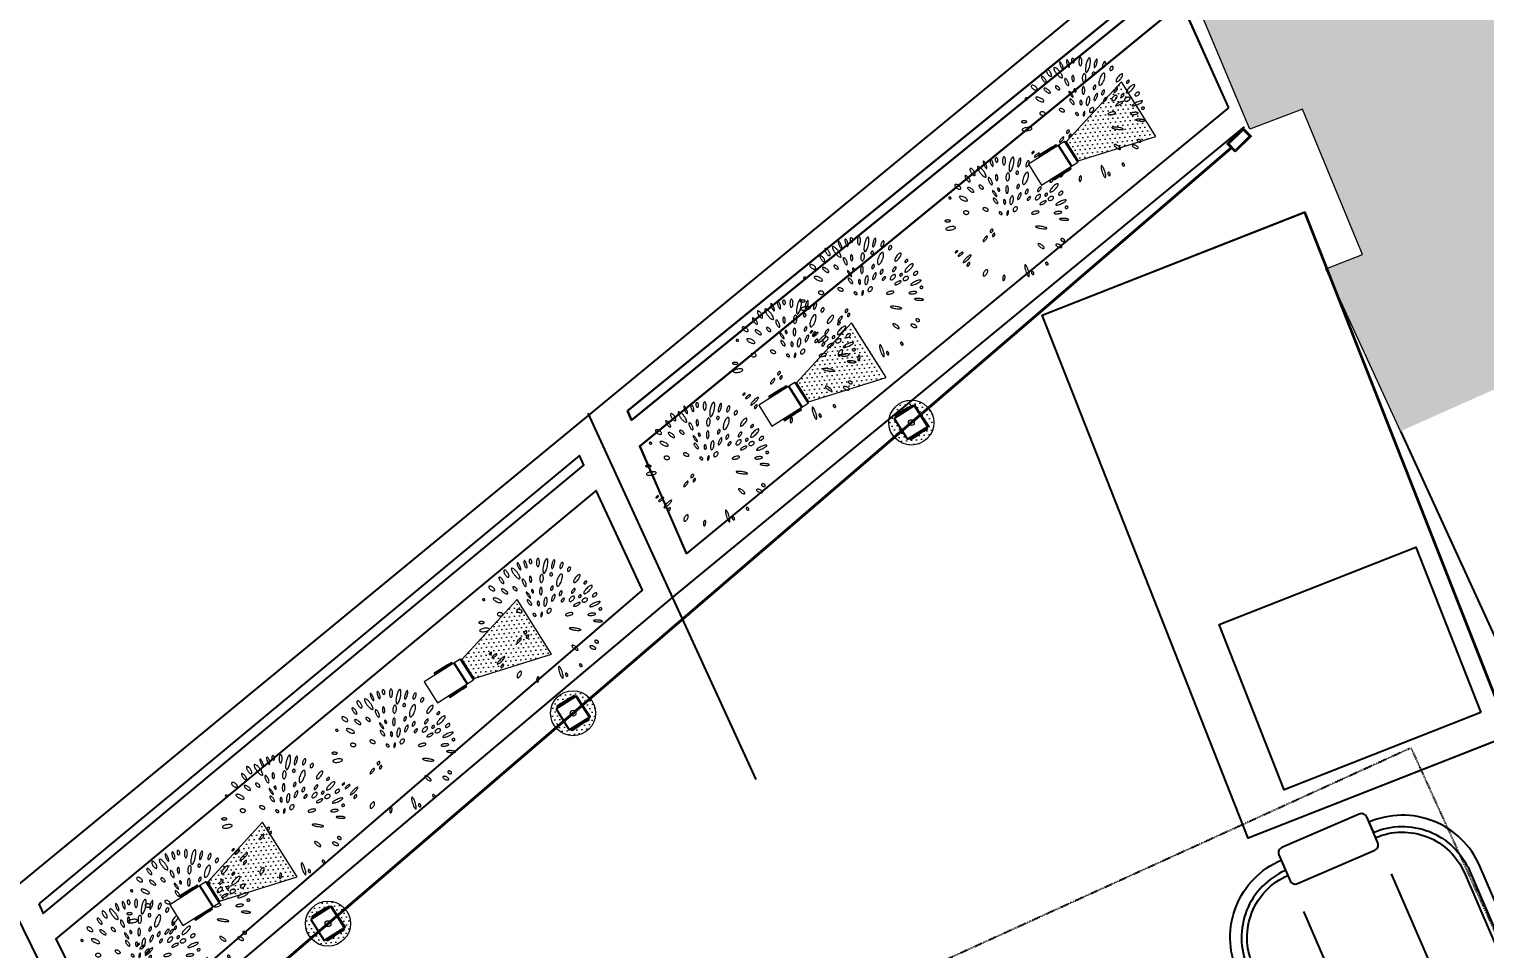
# Model space of a CAD drawing. Header units: millimetres. Extents: x 2562 to 7288, y 778 to 5635.
# Drawn here: x 3680.6 to 3939.4, y 2116.9 to 2280.5 of the extents above; entities that cross this region are included whole.
import ezdxf

# ---------------------------------------------------------------- set-up
doc = ezdxf.new("R2010")
doc.units = ezdxf.units.MM
doc.set_wipeout_variables(frame=1)
doc.linetypes.add('HIDDEN', pattern=[0.375, 0.25, -0.125])
for name, color, linetype in [('0-gnl-gor1', 1, 'Continuous'), ('0-gnl-gor2', 6, 'Continuous'), ('0-gnl-gor3', 252, 'Continuous'), ('0-gnl-gor5', 254, 'Continuous'), ('0-gnl-ust', 191, 'HIDDEN'), ('2-tef-aksesuar', 30, 'Continuous'), ('2-tef-sabit', 251, 'Continuous'), ('2-tef-sbt-mobilya', 251, 'Continuous'), ('yeni string aydinlatma', 30, 'Continuous')]:
    doc.layers.add(name, color=color, linetype=linetype)
doc.layers.add('ONOFF_LI-11', color=7, linetype='Continuous', lineweight=0, true_color=0xcc33a1)
for name, color, linetype, lineweight in [('x-ref_base plan 1$0$SHG-WALL-HATCH', 252, 'Continuous', 5), ('x-ref_base plan 1$0$SHG-WALLS LOW LEVEL', 40, 'Continuous', 25), ('x-ref_base plan 1$0$SHG-WALLS-EXISTING', 214, 'Continuous', 18)]:
    doc.layers.add(name, color=color, linetype=linetype, lineweight=lineweight)
doc.linetypes.add('ZIGZAG', pattern='A,0.00254,-5.08,[131,ltypeshp.shx,S=5.08,R=0,X=-5.08,Y=0],-10.16,[131,ltypeshp.shx,S=5.08,R=180,X=5.08,Y=0],-5.08', length=20.32254)

# ---------------------------------------------------------------- blocks, each defined once
blk = doc.blocks.new('BP_Abelia grandiflora')
at = {"layer": '0-gnl-gor5', "lineweight": 9}
for points in [[(-0.0949, 0.2077, 0.206976), (-0.0962, 0.2062, 0.096084), (-0.0969, 0.2021, 0.052894), (-0.0962, 0.1976, 0.039992), (-0.0943, 0.1919, 0.039992), (-0.0914, 0.1866, 0.052894), (-0.0886, 0.183, 0.096084), (-0.0851, 0.1807, 0.206976), (-0.0831, 0.1807, 0.206976), (-0.0818, 0.1821, 0.096084), (-0.0811, 0.1862, 0.052894), (-0.0818, 0.1908, 0.039992), (-0.0837, 0.1965, 0.039992), (-0.0866, 0.2018, 0.052894), (-0.0894, 0.2054, 0.096084), (-0.0929, 0.2077, 0.206976)], [(-0.0624, 0.1861, 0.029169), (-0.0573, 0.1778, 0.03978), (-0.0528, 0.1723, 0.081053), (-0.0476, 0.1685, 0.247796), (-0.0454, 0.1685, 0.247796), (-0.0441, 0.1704, 0.081053), (-0.0445, 0.1768, 0.03978), (-0.0466, 0.1836, 0.029169), (-0.0507, 0.1924, 0.029169), (-0.0558, 0.2006, 0.03978), (-0.0603, 0.2061, 0.081053), (-0.0655, 0.21, 0.247796), (-0.0677, 0.2099, 0.247796), (-0.0689, 0.2081, 0.081053), (-0.0686, 0.2016, 0.03978), (-0.0665, 0.1949, 0.029169)], [(-0.0439, 0.2257, 0.261938), (-0.0448, 0.2249, 0.075007), (-0.0454, 0.2211, 0.035692), (-0.0451, 0.2169, 0.025978), (-0.044, 0.2111, 0.025978), (-0.0423, 0.2055, 0.035692), (-0.0406, 0.2017, 0.075007), (-0.0383, 0.1986, 0.261938), (-0.0372, 0.1982, 0.261938), (-0.0363, 0.199, 0.075007), (-0.0357, 0.2029, 0.035692), (-0.036, 0.2071, 0.025978), (-0.0371, 0.2128, 0.025978), (-0.0388, 0.2184, 0.035692), (-0.0405, 0.2223, 0.075007), (-0.0428, 0.2254, 0.261938)], [(-0.0182, 0.2289, 0.243416), (-0.0193, 0.2281, 0.082852), (-0.0205, 0.2245, 0.04109), (-0.0209, 0.2203, 0.030206), (-0.0205, 0.2146, 0.030206), (-0.0194, 0.209, 0.04109), (-0.018, 0.205, 0.082852), (-0.0159, 0.2019, 0.243416), (-0.0146, 0.2014, 0.243416), (-0.0135, 0.2022, 0.082852), (-0.0123, 0.2058, 0.04109), (-0.012, 0.21, 0.030206), (-0.0124, 0.2157, 0.030206), (-0.0135, 0.2213, 0.04109), (-0.0149, 0.2252, 0.082852), (-0.0169, 0.2284, 0.243416)], [(0.0025, 0.2302, 0.154562), (0.0008, 0.2297, 0.106795), (-0.0008, 0.2278, 0.073326), (-0.0017, 0.2253, 0.059836), (-0.002, 0.222, 0.059836), (-0.0016, 0.2187, 0.073326), (-0.0005, 0.2163, 0.106795), (0.0013, 0.2145, 0.154562), (0.003, 0.214, 0.154562), (0.0046, 0.2146, 0.106795), (0.0063, 0.2165, 0.073326), (0.0072, 0.219, 0.059836), (0.0075, 0.2223, 0.059836), (0.007, 0.2255, 0.073326), (0.0059, 0.228, 0.106795), (0.0042, 0.2298, 0.154562)], [(0.0309, 0.2284, 0.217322), (0.0291, 0.228, 0.092688), (0.0264, 0.2249, 0.049364), (0.0246, 0.2208, 0.036974), (0.023, 0.215, 0.036974), (0.0223, 0.209, 0.049364), (0.0226, 0.2045, 0.092688), (0.024, 0.2006, 0.217322), (0.0255, 0.1996, 0.217322), (0.0273, 0.2, 0.092688), (0.03, 0.2031, 0.049364), (0.0318, 0.2072, 0.036974), (0.0334, 0.213, 0.036974), (0.0341, 0.219, 0.049364), (0.0338, 0.2235, 0.092688), (0.0324, 0.2274, 0.217322)], [(0.0625, 0.2217, 0.256191), (0.0601, 0.2214, 0.077505), (0.0549, 0.2164, 0.037329), (0.0505, 0.2097, 0.027247), (0.0458, 0.1998, 0.027247), (0.0422, 0.1895, 0.037329), (0.0406, 0.1816, 0.077505), (0.0407, 0.1744, 0.256191), (0.0422, 0.1726, 0.256191), (0.0445, 0.1728, 0.077505), (0.0497, 0.1779, 0.037329), (0.0541, 0.1846, 0.027247), (0.0588, 0.1944, 0.027247), (0.0624, 0.2048, 0.037329), (0.0641, 0.2126, 0.077505), (0.0639, 0.2199, 0.256191)], [(0.0872, 0.2131, 0.259831), (0.0859, 0.213, 0.07593), (0.0827, 0.2101, 0.036288), (0.0799, 0.2062, 0.026439), (0.0768, 0.2004, 0.026439), (0.0743, 0.1943, 0.036288), (0.0731, 0.1897, 0.07593), (0.0729, 0.1854, 0.259831), (0.0737, 0.1843, 0.259831), (0.0751, 0.1844, 0.07593), (0.0783, 0.1873, 0.036288), (0.0811, 0.1912, 0.026439), (0.0842, 0.197, 0.026439), (0.0866, 0.203, 0.036288), (0.0879, 0.2077, 0.07593), (0.088, 0.212, 0.259831)], [(-0.1584, 0.1599, 0.17972), (-0.1593, 0.158, 0.103229), (-0.1587, 0.1544, 0.062965), (-0.157, 0.151, 0.049171), (-0.1537, 0.1471, 0.049171), (-0.1498, 0.144, 0.062965), (-0.1463, 0.1423, 0.103229), (-0.1427, 0.1419, 0.17972), (-0.1408, 0.1428, 0.17972), (-0.14, 0.1447, 0.103229), (-0.1405, 0.1483, 0.062965), (-0.1423, 0.1518, 0.049171), (-0.1455, 0.1556, 0.049171), (-0.1494, 0.1587, 0.062965), (-0.1529, 0.1604, 0.103229), (-0.1565, 0.1608, 0.17972)], [(-0.1169, 0.1861, 0.228205), (-0.1179, 0.1848, 0.088786), (-0.1179, 0.181, 0.045809), (-0.1169, 0.177, 0.034018), (-0.1147, 0.1718, 0.034018), (-0.1117, 0.167, 0.045809), (-0.109, 0.1638, 0.088786), (-0.1059, 0.1617, 0.228205), (-0.1043, 0.1617, 0.228205), (-0.1034, 0.163, 0.088786), (-0.1033, 0.1668, 0.045809), (-0.1044, 0.1708, 0.034018), (-0.1066, 0.176, 0.034018), (-0.1095, 0.1808, 0.045809), (-0.1123, 0.184, 0.088786), (-0.1154, 0.1861, 0.228205)], [(-0.0361, 0.1647, 0.224678), (-0.0373, 0.1636, 0.090084), (-0.0382, 0.1598, 0.046944), (-0.0381, 0.1555, 0.034953), (-0.0369, 0.1499, 0.034953), (-0.035, 0.1445, 0.046944), (-0.0329, 0.1407, 0.090084), (-0.0301, 0.1379, 0.224678), (-0.0285, 0.1376, 0.224678), (-0.0273, 0.1387, 0.090084), (-0.0264, 0.1425, 0.046944), (-0.0265, 0.1468, 0.034953), (-0.0277, 0.1525, 0.034953), (-0.0296, 0.1579, 0.046944), (-0.0317, 0.1617, 0.090084), (-0.0345, 0.1644, 0.224678)], [(-0.0073, 0.1703, 0.208148), (-0.0086, 0.1698, 0.095716), (-0.0104, 0.1674, 0.052486), (-0.0115, 0.1642, 0.039639), (-0.0122, 0.1599, 0.039639), (-0.0122, 0.1556, 0.052486), (-0.0116, 0.1523, 0.095716), (-0.0102, 0.1497, 0.208148), (-0.0089, 0.149, 0.208148), (-0.0075, 0.1495, 0.095716), (-0.0058, 0.1519, 0.052486), (-0.0047, 0.155, 0.039639), (-0.004, 0.1593, 0.039639), (-0.004, 0.1637, 0.052486), (-0.0046, 0.1669, 0.095716), (-0.006, 0.1696, 0.208148)], [(0.0349, 0.1693, 0.191592), (0.0327, 0.169, 0.100474), (0.0295, 0.1664, 0.058435), (0.0271, 0.1626, 0.044925), (0.0251, 0.1571, 0.044925), (0.0241, 0.1513, 0.058435), (0.0242, 0.1468, 0.100474), (0.0257, 0.1429, 0.191592), (0.0274, 0.1416, 0.191592), (0.0296, 0.1419, 0.100474), (0.0328, 0.1445, 0.058435), (0.0352, 0.1483, 0.044925), (0.0372, 0.1538, 0.044925), (0.0382, 0.1596, 0.058435), (0.0381, 0.1641, 0.100474), (0.0366, 0.1679, 0.191592)], [(0.0696, 0.1689, 0.110174), (0.0678, 0.1694, 0.102587), (0.0658, 0.169, 0.093413), (0.0641, 0.1678, 0.08782), (0.0629, 0.1661, 0.08782), (0.0623, 0.164, 0.093413), (0.0624, 0.162, 0.102587), (0.0634, 0.1602, 0.110174), (0.0648, 0.159, 0.110174), (0.0666, 0.1586, 0.102587), (0.0686, 0.159, 0.093413), (0.0703, 0.1601, 0.08782), (0.0716, 0.1619, 0.08782), (0.0722, 0.1639, 0.093413), (0.072, 0.166, 0.102587), (0.0711, 0.1678, 0.110174)], [(0.1041, 0.1589, 0.219849), (0.1013, 0.1592, 0.09181), (0.0958, 0.156, 0.048525), (0.0909, 0.1509, 0.036269), (0.0857, 0.1431, 0.036269), (0.0816, 0.1346, 0.048525), (0.0797, 0.1279, 0.09181), (0.0797, 0.1215, 0.219849), (0.0813, 0.1192, 0.219849), (0.084, 0.119, 0.09181), (0.0896, 0.1222, 0.048525), (0.0944, 0.1273, 0.036269), (0.0997, 0.1351, 0.036269), (0.1038, 0.1435, 0.048525), (0.1057, 0.1503, 0.09181), (0.1057, 0.1567, 0.219849)], [(0.1147, 0.1991, 0.205663), (0.1132, 0.1993, 0.096491), (0.1103, 0.1979, 0.053352), (0.1077, 0.1954, 0.040391), (0.105, 0.1915, 0.040391), (0.1029, 0.1873, 0.053352), (0.102, 0.1838, 0.096491), (0.1021, 0.1806, 0.205663), (0.103, 0.1793, 0.205663), (0.1046, 0.1791, 0.096491), (0.1075, 0.1806, 0.053352), (0.1101, 0.1831, 0.040391), (0.1128, 0.1869, 0.040391), (0.1148, 0.1912, 0.053352), (0.1158, 0.1946, 0.096491), (0.1157, 0.1979, 0.205663)], [(0.1382, 0.1775, 0.15118), (0.1365, 0.1782, 0.106997), (0.134, 0.1779, 0.074795), (0.1316, 0.1766, 0.061485), (0.1292, 0.1743, 0.061485), (0.1274, 0.1716, 0.074795), (0.1266, 0.169, 0.106997), (0.1268, 0.1664, 0.15118), (0.1278, 0.1649, 0.15118), (0.1295, 0.1642, 0.106997), (0.132, 0.1645, 0.074795), (0.1344, 0.1658, 0.061485), (0.1368, 0.1681, 0.061485), (0.1386, 0.1708, 0.074795), (0.1394, 0.1734, 0.106997), (0.1392, 0.176, 0.15118)], [(-0.1882, 0.1194, 0.136055), (-0.1885, 0.1183, 0.10695), (-0.1881, 0.1168, 0.081551), (-0.1873, 0.1156, 0.069671), (-0.1859, 0.1145, 0.069671), (-0.1842, 0.1138, 0.081551), (-0.1827, 0.1137, 0.10695), (-0.1813, 0.1141, 0.136055), (-0.1805, 0.1149, 0.136055), (-0.1802, 0.116, 0.10695), (-0.1805, 0.1174, 0.081551), (-0.1814, 0.1187, 0.069671), (-0.1828, 0.1198, 0.069671), (-0.1844, 0.1204, 0.081551), (-0.1859, 0.1206, 0.10695), (-0.1873, 0.1202, 0.136055)], [(-0.1503, 0.1158, 0.222164), (-0.1506, 0.1139, 0.090991), (-0.1487, 0.1099, 0.047763), (-0.1455, 0.1062, 0.035633), (-0.1404, 0.102, 0.035633), (-0.1348, 0.0986, 0.047763), (-0.1302, 0.0968, 0.090991), (-0.1258, 0.0964, 0.222164), (-0.1242, 0.0973, 0.222164), (-0.1238, 0.0992, 0.090991), (-0.1257, 0.1032, 0.047763), (-0.1289, 0.1069, 0.035633), (-0.134, 0.1111, 0.035633), (-0.1396, 0.1145, 0.047763), (-0.1442, 0.1163, 0.090991), (-0.1486, 0.1167, 0.222164)], [(-0.1156, 0.1428, 0.225102), (-0.1162, 0.1413, 0.08993), (-0.1152, 0.1376, 0.046807), (-0.1131, 0.134, 0.03484), (-0.1095, 0.1297, 0.03484), (-0.1053, 0.1259, 0.046807), (-0.1018, 0.1236, 0.08993), (-0.0982, 0.1225, 0.225102), (-0.0967, 0.123, 0.225102), (-0.0961, 0.1245, 0.08993), (-0.0971, 0.1282, 0.046807), (-0.0992, 0.1318, 0.03484), (-0.1028, 0.1361, 0.03484), (-0.1069, 0.1399, 0.046807), (-0.1104, 0.1422, 0.08993), (-0.1141, 0.1433, 0.225102)], [(-0.0742, 0.1435, 0.185857), (-0.075, 0.1421, 0.10188), (-0.0748, 0.1393, 0.060594), (-0.0736, 0.1365, 0.046923), (-0.0714, 0.1332, 0.046923), (-0.0686, 0.1304, 0.060594), (-0.066, 0.1288, 0.10188), (-0.0633, 0.1281, 0.185857), (-0.0618, 0.1286, 0.185857), (-0.061, 0.13, 0.10188), (-0.0612, 0.1328, 0.060594), (-0.0623, 0.1357, 0.046923), (-0.0646, 0.1389, 0.046923), (-0.0674, 0.1417, 0.060594), (-0.07, 0.1434, 0.10188), (-0.0727, 0.144, 0.185857)], [(-0.0304, 0.1171, 0.270783), (-0.0309, 0.1163, 0.071066), (-0.0307, 0.1129, 0.033234), (-0.0297, 0.1092, 0.024094), (-0.0277, 0.1044, 0.024094), (-0.0252, 0.0997, 0.033234), (-0.0231, 0.0966, 0.071066), (-0.0205, 0.0942, 0.270783), (-0.0196, 0.0941, 0.270783), (-0.019, 0.0949, 0.071066), (-0.0193, 0.0984, 0.033234), (-0.0203, 0.1021, 0.024094), (-0.0223, 0.1069, 0.024094), (-0.0248, 0.1115, 0.033234), (-0.0269, 0.1146, 0.071066), (-0.0294, 0.117, 0.270783)], [(-0.0097, 0.1225, 0.164937), (-0.0107, 0.1219, 0.10574), (-0.0115, 0.1203, 0.068929), (-0.0118, 0.1184, 0.055121), (-0.0115, 0.1159, 0.055121), (-0.0107, 0.1136, 0.068929), (-0.0096, 0.112, 0.10574), (-0.0081, 0.1109, 0.164937), (-0.007, 0.1108, 0.164937), (-0.006, 0.1114, 0.10574), (-0.0051, 0.113, 0.068929), (-0.0049, 0.115, 0.055121), (-0.0051, 0.1174, 0.055121), (-0.006, 0.1197, 0.068929), (-0.007, 0.1213, 0.10574), (-0.0085, 0.1224, 0.164937)], [(0.0237, 0.1248, 0.221241), (0.0221, 0.1244, 0.091319), (0.0196, 0.1216, 0.048066), (0.0178, 0.1178, 0.035885), (0.0163, 0.1124, 0.035885), (0.0156, 0.1069, 0.048066), (0.0158, 0.1028, 0.091319), (0.017, 0.0992, 0.221241), (0.0183, 0.0982, 0.221241), (0.0199, 0.0986, 0.091319), (0.0224, 0.1014, 0.048066), (0.0241, 0.1052, 0.035885), (0.0256, 0.1105, 0.035885), (0.0263, 0.1161, 0.048066), (0.0262, 0.1202, 0.091319), (0.025, 0.1238, 0.221241)], [(0.0661, 0.1221, 0.181524), (0.0647, 0.1224, 0.10285), (0.0625, 0.1216, 0.062262), (0.0604, 0.12, 0.048498), (0.0583, 0.1175, 0.048498), (0.0568, 0.1145, 0.062262), (0.0561, 0.1121, 0.10285), (0.0562, 0.1097, 0.181524), (0.057, 0.1086, 0.181524), (0.0584, 0.1082, 0.10285), (0.0606, 0.109, 0.062262), (0.0627, 0.1106, 0.048498), (0.0648, 0.1132, 0.048498), (0.0663, 0.1161, 0.062262), (0.067, 0.1186, 0.10285), (0.0669, 0.121, 0.181524)], [(0.1675, 0.1451, 0.224459), (0.1656, 0.1458, 0.090164), (0.1609, 0.1447, 0.047015), (0.1562, 0.1421, 0.035012), (0.1506, 0.1377, 0.035012), (0.1457, 0.1326, 0.047015), (0.1427, 0.1282, 0.090164), (0.1412, 0.1236, 0.224459), (0.1418, 0.1216, 0.224459), (0.1437, 0.1209, 0.090164), (0.1484, 0.122, 0.047015), (0.153, 0.1245, 0.035012), (0.1586, 0.129, 0.035012), (0.1635, 0.1341, 0.047015), (0.1665, 0.1385, 0.090164), (0.1681, 0.1431, 0.224459)], [(0.1873, 0.118, 0.167836), (0.1863, 0.1188, 0.105336), (0.1844, 0.119, 0.067731), (0.1823, 0.1185, 0.053888), (0.18, 0.1173, 0.053888), (0.178, 0.1156, 0.067731), (0.1767, 0.1139, 0.105336), (0.1762, 0.112, 0.167836), (0.1765, 0.1108, 0.167836), (0.1775, 0.1101, 0.105336), (0.1794, 0.1099, 0.067731), (0.1815, 0.1103, 0.053888), (0.1838, 0.1116, 0.053888), (0.1858, 0.1133, 0.067731), (0.1871, 0.1149, 0.105336), (0.1876, 0.1168, 0.167836)], [(-0.1458, 0.0585, 0.14574), (-0.1458, 0.0563, 0.107166), (-0.1443, 0.0536, 0.077192), (-0.1418, 0.0515, 0.064269), (-0.1383, 0.05, 0.064269), (-0.1344, 0.0494, 0.077192), (-0.1312, 0.0498, 0.107166), (-0.1285, 0.0512, 0.14574), (-0.1273, 0.0531, 0.14574), (-0.1273, 0.0554, 0.107166), (-0.1288, 0.0581, 0.077192), (-0.1313, 0.0601, 0.064269), (-0.1348, 0.0617, 0.064269), (-0.1387, 0.0623, 0.077192), (-0.1419, 0.0619, 0.107166), (-0.1446, 0.0604, 0.14574)], [(-0.0748, 0.0608, 0.17178), (-0.0753, 0.059, 0.104715), (-0.0743, 0.0561, 0.066124), (-0.0723, 0.0535, 0.052265), (-0.0692, 0.0509, 0.052265), (-0.0655, 0.0491, 0.066124), (-0.0623, 0.0483, 0.104715), (-0.0593, 0.0486, 0.17178), (-0.0578, 0.0498, 0.17178), (-0.0574, 0.0516, 0.104715), (-0.0583, 0.0544, 0.066124), (-0.0603, 0.057, 0.052265), (-0.0635, 0.0596, 0.052265), (-0.0672, 0.0615, 0.066124), (-0.0703, 0.0622, 0.104715), (-0.0733, 0.0619, 0.17178)], [(-0.0318, 0.0896, 0.218092), (-0.0326, 0.0885, 0.092422), (-0.0328, 0.0851, 0.049107), (-0.0319, 0.0815, 0.036758), (-0.0299, 0.077, 0.036758), (-0.0273, 0.0729, 0.049107), (-0.0248, 0.0701, 0.092422), (-0.022, 0.0684, 0.218092), (-0.0205, 0.0685, 0.218092), (-0.0196, 0.0696, 0.092422), (-0.0195, 0.073, 0.049107), (-0.0203, 0.0766, 0.036758), (-0.0223, 0.0811, 0.036758), (-0.025, 0.0852, 0.049107), (-0.0274, 0.088, 0.092422), (-0.0303, 0.0897, 0.218092)], [(0.0052, 0.0784, 0.182227), (0.0039, 0.0779, 0.102698), (0.0023, 0.0761, 0.061989), (0.0013, 0.0736, 0.048238), (0.0008, 0.0702, 0.048238), (0.001, 0.0668, 0.061989), (0.0017, 0.0643, 0.102698), (0.003, 0.0623, 0.182227), (0.0043, 0.0617, 0.182227), (0.0056, 0.0621, 0.102698), (0.0072, 0.064, 0.061989), (0.0082, 0.0665, 0.048238), (0.0087, 0.0698, 0.048238), (0.0085, 0.0732, 0.061989), (0.0079, 0.0758, 0.102698), (0.0065, 0.0778, 0.182227)], [(0.0359, 0.0865, 0.213517), (0.0338, 0.0863, 0.093974), (0.0304, 0.0835, 0.050644), (0.0276, 0.0795, 0.038059), (0.0249, 0.0736, 0.038059), (0.0232, 0.0674, 0.050644), (0.0227, 0.0625, 0.093974), (0.0236, 0.0581, 0.213517), (0.025, 0.0567, 0.213517), (0.0271, 0.0569, 0.093974), (0.0305, 0.0597, 0.050644), (0.0333, 0.0637, 0.038059), (0.036, 0.0696, 0.038059), (0.0377, 0.0759, 0.050644), (0.0382, 0.0807, 0.093974), (0.0373, 0.0851, 0.213517)], [(0.0679, 0.0919, 0.234361), (0.0665, 0.0921, 0.086447), (0.0632, 0.0903, 0.043866), (0.0603, 0.0875, 0.032434), (0.0569, 0.0832, 0.032434), (0.0542, 0.0785, 0.043866), (0.0527, 0.0747, 0.086447), (0.0523, 0.071, 0.234361), (0.053, 0.0698, 0.234361), (0.0544, 0.0696, 0.086447), (0.0576, 0.0714, 0.043866), (0.0606, 0.0742, 0.032434), (0.0639, 0.0785, 0.032434), (0.0667, 0.0832, 0.043866), (0.0681, 0.087, 0.086447), (0.0686, 0.0907, 0.234361)], [(0.094, 0.0995, 0.190551), (0.0926, 0.0999, 0.100739), (0.0901, 0.0991, 0.058823), (0.0878, 0.0973, 0.045281), (0.0853, 0.0945, 0.045281), (0.0834, 0.0913, 0.058823), (0.0825, 0.0885, 0.100739), (0.0824, 0.0859, 0.190551), (0.0832, 0.0847, 0.190551), (0.0846, 0.0843, 0.100739), (0.0871, 0.0852, 0.058823), (0.0894, 0.0869, 0.045281), (0.0919, 0.0897, 0.045281), (0.0938, 0.0929, 0.058823), (0.0947, 0.0957, 0.100739), (0.0948, 0.0983, 0.190551)], [(0.0981, 0.0721, 0.189405), (0.0969, 0.0727, 0.101026), (0.0946, 0.0725, 0.059252), (0.0923, 0.0715, 0.045676), (0.0897, 0.0696, 0.045676), (0.0874, 0.0673, 0.059252), (0.086, 0.0651, 0.101026), (0.0855, 0.0629, 0.189405), (0.0859, 0.0617, 0.189405), (0.087, 0.0611, 0.101026), (0.0893, 0.0613, 0.059252), (0.0916, 0.0623, 0.045676), (0.0943, 0.0642, 0.045676), (0.0966, 0.0665, 0.059252), (0.0979, 0.0686, 0.101026), (0.0985, 0.0709, 0.189405)], [(0.1346, 0.0725, 0.173385), (0.1328, 0.0738, 0.104439), (0.1293, 0.0741, 0.065477), (0.1255, 0.0731, 0.051621), (0.1212, 0.0708, 0.051621), (0.1175, 0.0676, 0.065477), (0.1152, 0.0645, 0.104439), (0.1142, 0.0611, 0.173385), (0.1147, 0.059, 0.173385), (0.1165, 0.0577, 0.104439), (0.1201, 0.0574, 0.065477), (0.1238, 0.0584, 0.051621), (0.1281, 0.0607, 0.051621), (0.1318, 0.0639, 0.065477), (0.1341, 0.067, 0.104439), (0.1351, 0.0704, 0.173385)], [(0.1418, 0.0995, 0.211516), (0.1406, 0.1001, 0.094634), (0.1379, 0.0995, 0.051326), (0.1352, 0.098, 0.038641), (0.132, 0.0955, 0.038641), (0.1293, 0.0925, 0.051326), (0.1277, 0.0899, 0.094634), (0.1269, 0.0872, 0.211516), (0.1274, 0.086, 0.211516), (0.1285, 0.0855, 0.094634), (0.1313, 0.0861, 0.051326), (0.134, 0.0875, 0.038641), (0.1371, 0.0901, 0.038641), (0.1398, 0.0931, 0.051326), (0.1415, 0.0957, 0.094634), (0.1422, 0.0983, 0.211516)], [(0.1594, 0.073, 0.141068), (0.1582, 0.0738, 0.107148), (0.1564, 0.0742, 0.079281), (0.1545, 0.0738, 0.066799), (0.1524, 0.0727, 0.066799), (0.1507, 0.0711, 0.079281), (0.1497, 0.0694, 0.107148), (0.1494, 0.0676, 0.141068), (0.1499, 0.0662, 0.141068), (0.151, 0.0653, 0.107148), (0.1529, 0.065, 0.079281), (0.1548, 0.0654, 0.066799), (0.1569, 0.0665, 0.066799), (0.1586, 0.0681, 0.079281), (0.1596, 0.0698, 0.107148), (0.1598, 0.0716, 0.141068)], [(0.1792, 0.0558, 0.150587), (0.178, 0.0578, 0.107025), (0.1752, 0.0595, 0.075054), (0.1717, 0.06, 0.06178), (0.1675, 0.0595, 0.06178), (0.1636, 0.058, 0.075054), (0.1608, 0.056, 0.107025), (0.1591, 0.0532, 0.150587), (0.1589, 0.0509, 0.150587), (0.1601, 0.0489, 0.107025), (0.163, 0.0472, 0.075054), (0.1664, 0.0467, 0.06178), (0.1706, 0.0472, 0.06178), (0.1745, 0.0487, 0.075054), (0.1773, 0.0507, 0.107025), (0.1791, 0.0535, 0.150587)], [(0.2035, 0.1, 0.241866), (0.2017, 0.1009, 0.08348), (0.1962, 0.1001, 0.041558), (0.1905, 0.0976, 0.030579), (0.1834, 0.0932, 0.030579), (0.1768, 0.088, 0.041558), (0.1726, 0.0835, 0.08348), (0.1699, 0.0786, 0.241866), (0.1702, 0.0766, 0.241866), (0.172, 0.0756, 0.08348), (0.1775, 0.0765, 0.041558), (0.1832, 0.0789, 0.030579), (0.1903, 0.0833, 0.030579), (0.1969, 0.0886, 0.041558), (0.2011, 0.0931, 0.08348), (0.2038, 0.098, 0.241866)], [(0.2153, 0.0698, 0.167894), (0.214, 0.071, 0.105327), (0.2112, 0.0717, 0.067707), (0.2082, 0.0713, 0.053864), (0.2047, 0.0699, 0.053864), (0.2015, 0.0678, 0.067707), (0.1994, 0.0656, 0.105327), (0.1983, 0.063, 0.167894), (0.1986, 0.0612, 0.167894), (0.1999, 0.06, 0.105327), (0.2026, 0.0594, 0.067707), (0.2056, 0.0598, 0.053864), (0.2092, 0.0611, 0.053864), (0.2124, 0.0632, 0.067707), (0.2144, 0.0654, 0.105327), (0.2155, 0.068, 0.167894)], [(-0.2179, 0.0108, 0.226996), (-0.2171, 0.009, 0.089235), (-0.2128, 0.0066, 0.046197), (-0.2076, 0.0053, 0.034337), (-0.2004, 0.0047, 0.034337), (-0.1932, 0.0051, 0.046197), (-0.188, 0.0062, 0.089235), (-0.1836, 0.0085, 0.226996), (-0.1827, 0.0103, 0.226996), (-0.1836, 0.0121, 0.089235), (-0.1878, 0.0145, 0.046197), (-0.1931, 0.0158, 0.034337), (-0.2003, 0.0164, 0.034337), (-0.2075, 0.016, 0.046197), (-0.2127, 0.0149, 0.089235), (-0.217, 0.0126, 0.226996)], [(-0.2157, 0.0401, 0.218506), (-0.2154, 0.0389, 0.092278), (-0.2133, 0.0371, 0.048969), (-0.2106, 0.0359, 0.036642), (-0.2068, 0.0349, 0.036642), (-0.2029, 0.0344, 0.048969), (-0.1999, 0.0346, 0.092278), (-0.1974, 0.0355, 0.218506), (-0.1967, 0.0365, 0.218506), (-0.197, 0.0376, 0.092278), (-0.199, 0.0394, 0.048969), (-0.2017, 0.0406, 0.036642), (-0.2055, 0.0416, 0.036642), (-0.2095, 0.0421, 0.048969), (-0.2124, 0.0419, 0.092278), (-0.215, 0.041, 0.218506)], [(-0.0205, 0.0374, 0.159367), (-0.0211, 0.0362, 0.106385), (-0.0211, 0.0342, 0.071268), (-0.0202, 0.0322, 0.05759), (-0.0187, 0.0301, 0.05759), (-0.0166, 0.0284, 0.071268), (-0.0147, 0.0275, 0.106385), (-0.0127, 0.0273, 0.159367), (-0.0115, 0.0279, 0.159367), (-0.0108, 0.0291, 0.106385), (-0.0109, 0.0311, 0.071268), (-0.0117, 0.0331, 0.05759), (-0.0133, 0.0352, 0.05759), (-0.0153, 0.0369, 0.071268), (-0.0173, 0.0378, 0.106385), (-0.0193, 0.0379, 0.159367)], [(0.012, 0.0369, 0.233435), (0.0111, 0.0368, 0.086805), (0.0093, 0.0354, 0.044155), (0.0079, 0.0333, 0.032669), (0.0064, 0.0302, 0.032669), (0.0053, 0.027, 0.044155), (0.0049, 0.0245, 0.086805), (0.0051, 0.0223, 0.233435), (0.0057, 0.0216, 0.233435), (0.0066, 0.0216, 0.086805), (0.0083, 0.0231, 0.044155), (0.0097, 0.0252, 0.032669), (0.0112, 0.0282, 0.032669), (0.0123, 0.0315, 0.044155), (0.0128, 0.034, 0.086805), (0.0126, 0.0362, 0.233435)], [(0.0453, 0.0441, 0.148782), (0.0434, 0.0454, 0.107096), (0.0403, 0.0456, 0.075846), (0.0371, 0.0447, 0.062692), (0.0338, 0.0425, 0.062692), (0.031, 0.0396, 0.075846), (0.0295, 0.0367, 0.107096), (0.0291, 0.0336, 0.148782), (0.03, 0.0315, 0.148782), (0.0319, 0.0302, 0.107096), (0.035, 0.03, 0.075846), (0.0382, 0.0309, 0.062692), (0.0416, 0.0331, 0.062692), (0.0443, 0.036, 0.075846), (0.0458, 0.0389, 0.107096), (0.0462, 0.042, 0.148782)], [(0.1193, 0.0144, 0.224989), (0.1186, 0.0158, 0.089971), (0.1151, 0.0174, 0.046843), (0.1111, 0.0181, 0.03487), (0.1055, 0.0181, 0.03487), (0.1, 0.0173, 0.046843), (0.096, 0.0161, 0.089971), (0.0928, 0.014, 0.224989), (0.0922, 0.0125, 0.224989), (0.093, 0.0112, 0.089971), (0.0964, 0.0096, 0.046843), (0.1005, 0.0089, 0.03487), (0.1061, 0.0089, 0.03487), (0.1116, 0.0097, 0.046843), (0.1156, 0.0109, 0.089971), (0.1188, 0.0129, 0.224989)], [(0.1513, 0.0468, 0.242243), (0.1503, 0.0477, 0.083327), (0.1468, 0.0483, 0.041444), (0.1429, 0.0479, 0.030488), (0.1377, 0.0467, 0.030488), (0.1327, 0.0448, 0.041444), (0.1293, 0.0429, 0.083327), (0.1267, 0.0404, 0.242243), (0.1265, 0.0392, 0.242243), (0.1274, 0.0382, 0.083327), (0.1309, 0.0377, 0.041444), (0.1348, 0.0381, 0.030488), (0.14, 0.0393, 0.030488), (0.145, 0.0412, 0.041444), (0.1484, 0.0431, 0.083327), (0.151, 0.0456, 0.242243)], [(0.1986, -0.0014, 0.244655), (0.198, -0.0002, 0.082347), (0.1947, 0.0016, 0.040717), (0.1907, 0.0027, 0.02991), (0.185, 0.0033, 0.02991), (0.1794, 0.0032, 0.040717), (0.1752, 0.0026, 0.082347), (0.1718, 0.0011, 0.244655), (0.1711, 0, 0.244655), (0.1716, -0.0013, 0.082347), (0.175, -0.0031, 0.040717), (0.179, -0.0041, 0.02991), (0.1846, -0.0047, 0.02991), (0.1903, -0.0046, 0.040717), (0.1944, -0.004, 0.082347), (0.1979, -0.0026, 0.244655)], [(0.2216, 0.0378, 0.277561), (0.2205, 0.0388, 0.067974), (0.2151, 0.0394, 0.031398), (0.209, 0.0388, 0.0227), (0.2009, 0.0372, 0.0227), (0.1929, 0.0348, 0.031398), (0.1873, 0.0324, 0.067974), (0.1828, 0.0293, 0.277561), (0.1824, 0.0279, 0.277561), (0.1834, 0.0269, 0.067974), (0.1889, 0.0263, 0.031398), (0.1949, 0.0269, 0.0227), (0.203, 0.0285, 0.0227), (0.211, 0.031, 0.031398), (0.2166, 0.0333, 0.067974), (0.2211, 0.0364, 0.277561)], [(0.2238, 0.0126, 0.132495), (0.2234, 0.014, 0.106693), (0.2222, 0.0153, 0.083176), (0.2206, 0.0161, 0.071819), (0.2184, 0.0164, 0.071819), (0.2163, 0.0161, 0.083176), (0.2146, 0.0153, 0.106693), (0.2134, 0.014, 0.132495), (0.213, 0.0126, 0.132495), (0.2134, 0.0112, 0.106693), (0.2146, 0.0098, 0.083176), (0.2163, 0.009, 0.071819), (0.2184, 0.0087, 0.071819), (0.2206, 0.009, 0.083176), (0.2222, 0.0098, 0.106693), (0.2234, 0.0112, 0.132495)], [(-0.0769, -0.0398, 0.241023), (-0.078, -0.0393, 0.083819), (-0.0811, -0.0402, 0.041814), (-0.0843, -0.042, 0.030784), (-0.0881, -0.0451, 0.030784), (-0.0915, -0.0485, 0.041814), (-0.0937, -0.0514, 0.083819), (-0.0949, -0.0545, 0.241023), (-0.0946, -0.0556, 0.241023), (-0.0935, -0.0561, 0.083819), (-0.0903, -0.0552, 0.041814), (-0.0872, -0.0534, 0.030784), (-0.0834, -0.0504, 0.030784), (-0.0799, -0.0469, 0.041814), (-0.0778, -0.044, 0.083819), (-0.0766, -0.0409, 0.241023)], [(-0.0535, -0.0192, 0.151181), (-0.0547, -0.0184, 0.106997), (-0.0568, -0.0183, 0.074794), (-0.0589, -0.0189, 0.061485), (-0.0612, -0.0203, 0.061485), (-0.063, -0.0223, 0.074794), (-0.0641, -0.0242, 0.106997), (-0.0643, -0.0263, 0.151181), (-0.0638, -0.0276, 0.151181), (-0.0625, -0.0284, 0.106997), (-0.0605, -0.0286, 0.074794), (-0.0584, -0.028, 0.061485), (-0.0561, -0.0265, 0.061485), (-0.0542, -0.0246, 0.074794), (-0.0532, -0.0226, 0.106997), (-0.0529, -0.0206, 0.151181)], [(-0.0498, -0.0342, 0.175332), (-0.0509, -0.0338, 0.104088), (-0.0528, -0.0342, 0.064698), (-0.0546, -0.0353, 0.050853), (-0.0565, -0.0372, 0.050853), (-0.058, -0.0395, 0.064698), (-0.0587, -0.0415, 0.104088), (-0.0588, -0.0434, 0.175332), (-0.0582, -0.0444, 0.175332), (-0.0571, -0.0448, 0.104088), (-0.0551, -0.0444, 0.064698), (-0.0533, -0.0433, 0.050853), (-0.0514, -0.0414, 0.050853), (-0.0499, -0.0391, 0.064698), (-0.0492, -0.0371, 0.104088), (-0.0492, -0.0352, 0.175332)], [(0.1367, -0.0488, 0.30054), (0.1364, -0.0476, 0.057112), (0.1318, -0.0445, 0.025448), (0.1262, -0.0419, 0.018256), (0.1183, -0.0389, 0.018256), (0.1101, -0.0366, 0.025448), (0.1041, -0.0354, 0.057112), (0.0985, -0.0353, 0.30054), (0.0976, -0.036, 0.30054), (0.0979, -0.0371, 0.057112), (0.1025, -0.0403, 0.025448), (0.108, -0.0429, 0.018256), (0.116, -0.0458, 0.018256), (0.1242, -0.0482, 0.025448), (0.1302, -0.0493, 0.057112), (0.1358, -0.0495, 0.30054)], [(0.2184, -0.032, 0.290135), (0.2181, -0.0311, 0.062096), (0.2144, -0.0287, 0.028093), (0.2099, -0.0268, 0.020218), (0.2034, -0.0249, 0.020218), (0.1969, -0.0235, 0.028093), (0.192, -0.0229, 0.062096), (0.1876, -0.0232, 0.290135), (0.1869, -0.0239, 0.290135), (0.1872, -0.0249, 0.062096), (0.1909, -0.0273, 0.028093), (0.1954, -0.0291, 0.020218), (0.2018, -0.0311, 0.020218), (0.2084, -0.0325, 0.028093), (0.2132, -0.033, 0.062096), (0.2177, -0.0327, 0.290135)], [(-0.199, -0.0776, 0.203392), (-0.1984, -0.078, 0.097182), (-0.1969, -0.0782, 0.054153), (-0.1953, -0.0778, 0.04109), (-0.1933, -0.077, 0.04109), (-0.1914, -0.0758, 0.054153), (-0.1902, -0.0747, 0.097182), (-0.1895, -0.0733, 0.203392), (-0.1895, -0.0726, 0.203392), (-0.1901, -0.0721, 0.097182), (-0.1916, -0.072, 0.054153), (-0.1932, -0.0723, 0.04109), (-0.1952, -0.0732, 0.04109), (-0.1971, -0.0744, 0.054153), (-0.1983, -0.0755, 0.097182), (-0.199, -0.0768, 0.203392)], [(-0.1913, -0.0915, 0.248362), (-0.1905, -0.0921, 0.080818), (-0.1875, -0.092, 0.039613), (-0.1843, -0.0911, 0.029036), (-0.1802, -0.0893, 0.029036), (-0.1764, -0.087, 0.039613), (-0.1738, -0.085, 0.080818), (-0.1719, -0.0826, 0.248362), (-0.1719, -0.0816, 0.248362), (-0.1728, -0.081, 0.080818), (-0.1758, -0.0811, 0.039613), (-0.1789, -0.082, 0.029036), (-0.183, -0.0838, 0.029036), (-0.1869, -0.0861, 0.039613), (-0.1895, -0.0881, 0.080818), (-0.1913, -0.0905, 0.248362)], [(-0.1769, -0.1172, 0.283742), (-0.1757, -0.1177, 0.065106), (-0.1707, -0.1163, 0.029758), (-0.1657, -0.1138, 0.021464), (-0.1591, -0.1096, 0.021464), (-0.1529, -0.1049, 0.029758), (-0.1488, -0.101, 0.065106), (-0.1457, -0.0969, 0.283742), (-0.1458, -0.0956, 0.283742), (-0.147, -0.0951, 0.065106), (-0.1519, -0.0965, 0.029758), (-0.157, -0.099, 0.021464), (-0.1636, -0.1032, 0.021464), (-0.1698, -0.1079, 0.029758), (-0.1739, -0.1118, 0.065106), (-0.177, -0.1159, 0.283742)], [(0.1147, -0.1173, 0.230196), (0.1152, -0.1159, 0.088039), (0.1142, -0.1123, 0.045175), (0.1121, -0.1087, 0.033499), (0.1085, -0.1045, 0.033499), (0.1044, -0.1007, 0.045175), (0.101, -0.0984, 0.088039), (0.0974, -0.0972, 0.230196), (0.096, -0.0977, 0.230196), (0.0955, -0.0991, 0.088039), (0.0965, -0.1027, 0.045175), (0.0986, -0.1063, 0.033499), (0.1021, -0.1105, 0.033499), (0.1062, -0.1143, 0.045175), (0.1097, -0.1166, 0.088039), (0.1132, -0.1178, 0.230196)], [(0.1909, -0.1037, 0.147171), (0.1914, -0.1021, 0.107141), (0.191, -0.0999, 0.076557), (0.1897, -0.0979, 0.06352), (0.1876, -0.096, 0.06352), (0.185, -0.0946, 0.076557), (0.1827, -0.0942, 0.107141), (0.1805, -0.0946, 0.147171), (0.1792, -0.0956, 0.147171), (0.1787, -0.0972, 0.107141), (0.1791, -0.0994, 0.076557), (0.1804, -0.1014, 0.06352), (0.1825, -0.1033, 0.06352), (0.1851, -0.1046, 0.076557), (0.1874, -0.1051, 0.107141), (0.1896, -0.1047, 0.147171)], [(-0.1656, -0.1316, 0.178273), (-0.1645, -0.1322, 0.103522), (-0.1623, -0.1319, 0.063533), (-0.1602, -0.1309, 0.049718), (-0.1579, -0.129, 0.049718), (-0.156, -0.1267, 0.063533), (-0.155, -0.1246, 0.103522), (-0.1547, -0.1224, 0.178273), (-0.1553, -0.1213, 0.178273), (-0.1564, -0.1207, 0.103522), (-0.1586, -0.121, 0.063533), (-0.1606, -0.122, 0.049718), (-0.163, -0.1239, 0.049718), (-0.1648, -0.1262, 0.063533), (-0.1659, -0.1283, 0.103522), (-0.1662, -0.1305, 0.178273)], [(0.1774, -0.124, 0.195041), (0.1777, -0.1223, 0.099565), (0.1765, -0.1193, 0.057161), (0.1742, -0.1165, 0.043768), (0.1706, -0.1136, 0.043768), (0.1665, -0.1114, 0.057161), (0.1631, -0.1103, 0.099565), (0.1599, -0.1104, 0.195041), (0.1585, -0.1114, 0.195041), (0.1581, -0.113, 0.099565), (0.1593, -0.1161, 0.057161), (0.1616, -0.1188, 0.043768), (0.1652, -0.1217, 0.043768), (0.1693, -0.1239, 0.057161), (0.1727, -0.125, 0.099565), (0.176, -0.1249, 0.195041)], [(-0.1142, -0.1767, 0.183113), (-0.1122, -0.1774, 0.102503), (-0.1087, -0.1765, 0.061647), (-0.1053, -0.1744, 0.047913), (-0.1016, -0.1708, 0.047913), (-0.0987, -0.1666, 0.061647), (-0.0972, -0.1628, 0.102503), (-0.097, -0.1592, 0.183113), (-0.098, -0.1573, 0.183113), (-0.1, -0.1566, 0.102503), (-0.1036, -0.1575, 0.061647), (-0.107, -0.1596, 0.047913), (-0.1107, -0.1632, 0.047913), (-0.1136, -0.1675, 0.061647), (-0.1151, -0.1712, 0.102503), (-0.1153, -0.1749, 0.183113)], [(-0.0475, -0.2051, 0.205061), (-0.0462, -0.205, 0.096676), (-0.044, -0.2033, 0.053564), (-0.0423, -0.2008, 0.040575), (-0.0407, -0.1971, 0.040575), (-0.0397, -0.1932, 0.053564), (-0.0396, -0.1902, 0.096676), (-0.0402, -0.1875, 0.205061), (-0.0412, -0.1866, 0.205061), (-0.0426, -0.1867, 0.096676), (-0.0447, -0.1884, 0.053564), (-0.0464, -0.1909, 0.040575), (-0.048, -0.1946, 0.040575), (-0.049, -0.1985, 0.053564), (-0.0492, -0.2015, 0.096676), (-0.0485, -0.2042, 0.205061)], [(0.044, -0.2073, 0.280106), (0.0452, -0.2064, 0.066799), (0.0464, -0.2004, 0.030719), (0.0465, -0.1937, 0.022187), (0.0456, -0.1846, 0.022187), (0.0439, -0.1755, 0.030719), (0.0419, -0.1692, 0.066799), (0.0391, -0.1638, 0.280106), (0.0377, -0.1632, 0.280106), (0.0365, -0.1642, 0.066799), (0.0352, -0.1701, 0.030719), (0.0352, -0.1768, 0.022187), (0.0361, -0.1859, 0.022187), (0.0378, -0.195, 0.030719), (0.0397, -0.2014, 0.066799), (0.0425, -0.2067, 0.280106)], [(0.0611, -0.2028, 0.150975), (0.0622, -0.2021, 0.107007), (0.0631, -0.2003, 0.074884), (0.0633, -0.1983, 0.061587), (0.0629, -0.1959, 0.061587), (0.0618, -0.1936, 0.074884), (0.0605, -0.1921, 0.107007), (0.0589, -0.1911, 0.150975), (0.0575, -0.1911, 0.150975), (0.0564, -0.1919, 0.107007), (0.0555, -0.1936, 0.074884), (0.0553, -0.1956, 0.061587), (0.0557, -0.1981, 0.061587), (0.0568, -0.2003, 0.074884), (0.0581, -0.2019, 0.107007), (0.0597, -0.2028, 0.150975)], [(0.1179, -0.1776, 0.145133), (0.1188, -0.1766, 0.107172), (0.1193, -0.1748, 0.077462), (0.119, -0.1729, 0.06459), (0.1181, -0.1708, 0.06459), (0.1167, -0.1689, 0.077462), (0.1151, -0.1678, 0.107172), (0.1134, -0.1674, 0.145133), (0.112, -0.1677, 0.145133), (0.1111, -0.1687, 0.107172), (0.1107, -0.1705, 0.077462), (0.1109, -0.1724, 0.06459), (0.1118, -0.1745, 0.06459), (0.1132, -0.1763, 0.077462), (0.1148, -0.1775, 0.107172), (0.1166, -0.1779, 0.145133)]]:
    blk.add_lwpolyline(points, format="xyb", close=True, dxfattribs=at)
blk = doc.blocks.new('LI-11')
blk.add_wipeout([(-2.2, 3.19), (2.2, 3.19), (2.2, 0.81), (2.56, 0.81), (2.56, -2.83), (2.41, -2.83), (2.41, -2.56), (2.2, -2.56), (2.2, -4.41), (2, -4.61), (-2, -4.61), (-2.2, -4.41), (-2.2, -2.61), (-2.4, -2.61), (-2.4, -2.83), (-2.55, -2.83), (-2.56, 0.81), (-2.2, 0.81)]).dxf.layer = 'ONOFF_LI-11'
at = {"layer": 'ONOFF_LI-11', "ltscale": 3, "true_color": 0xf4cd0b}
h = blk.add_hatch(dxfattribs=at)
h.set_pattern_fill('DOTS', color=40, scale=0.5)
h.paths.add_polyline_path([(-5.75, -18.62), (5.75, -18.62), (2, -4.61), (-2, -4.61)])
at = {"layer": 'ONOFF_LI-11', "color": 251, "ltscale": 3}
for p, q in [((-2.2, 0.81), (-2.56, 0.81)), ((-2.56, 0.81), (-2.56, -0.81)), ((2.2, 0.81), (2.56, 0.81)), ((2.56, 0.81), (2.56, -0.81)), ((-2.2, -0.81), (-2.39, -0.81)), ((2.2, -0.81), (2.39, -0.81)), ((2.41, -1.95), (2.56, -1.95))]:
    blk.add_line(p, q, dxfattribs=at)
at = {"layer": 'ONOFF_LI-11', "ltscale": 3}
for points in [[(2.2, -4.41), (2.2, 3.19), (-2.2, 3.19), (-2.2, -4.41)], [(-2.2, -3.06), (2.2, -3.06)], [(-2.2, -3.21), (2.2, -3.21)], [(-2.2, -4.41), (2.2, -4.41)], [(-2, -4.61), (-2.2, -4.41)], [(-2, -4.61), (2, -4.61)], [(-2, -4.61), (2, -4.61)], [(2, -4.61), (2.2, -4.41)]]:
    blk.add_lwpolyline(points, dxfattribs=at)
at = {"layer": 'ONOFF_LI-11', "color": 251, "ltscale": 3}
for points in [[(-2.56, -1.95), (-2.56, 0.81)], [(-2.41, -1.95), (-2.38, 0.81)], [(2.41, -1.95), (2.38, 0.81)], [(2.56, -1.95), (2.56, 0.81)]]:
    blk.add_lwpolyline(points, dxfattribs=at)
for points in [[(-2.55, -2.83), (-2.4, -2.83), (-2.4, -1.95), (-2.55, -1.95)], [(-2.4, -2.21), (-2.2, -2.21), (-2.2, -2.61), (-2.4, -2.61)], [(2.2, -2.26), (2.41, -2.26), (2.41, -2.56), (2.2, -2.56)], [(2.41, -1.95), (2.56, -1.95), (2.56, -2.83), (2.41, -2.83)]]:
    blk.add_lwpolyline(points, close=True, dxfattribs=at)
at = {"layer": 'ONOFF_LI-11', "color": 40, "ltscale": 3, "true_color": 0xf4cd0b}
blk.add_lwpolyline([(-5.75, -18.62), (5.75, -18.62), (2, -4.61), (-2, -4.61), (-5.75, -18.62)], dxfattribs=at)
blk = doc.blocks.new('x-ref_base plan 1$0$sandalye')
for points in [[(4722.04, 1434.53, 0.414214), (4721.04, 1435.53), (4706.04, 1435.53, 0.414214), (4705.04, 1434.53), (4705.04, 1429.53, 0.414214), (4706.04, 1428.53), (4721.04, 1428.53, 0.414214), (4722.04, 1429.53)], [(4690.04, 1399.53), (4690.04, 1418.53, -0.414214), (4705.04, 1433.53), (4705.04, 1431.53, 0.414214), (4692.04, 1418.53), (4692.04, 1399.53, -1)], [(4737.04, 1399.53), (4737.04, 1418.53, 0.414214), (4722.04, 1433.53), (4722.04, 1431.53, -0.414214), (4735.04, 1418.53), (4735.04, 1399.53, 1)]]:
    blk.add_lwpolyline(points, format="xyb", close=True)
blk.add_lwpolyline([(4722.04, 1430.53, -0.414214), (4734.04, 1418.53), (4734.04, 1394.53, -0.414214), (4728.04, 1388.53), (4699.04, 1388.53, -0.414214), (4693.04, 1394.53), (4693.04, 1418.53, -0.414214), (4705.04, 1430.53)], format="xyb")
for points in [[(4705.04, 1423.53), (4705.04, 1393.53)], [(4722.04, 1423.53), (4722.04, 1393.53)]]:
    blk.add_lwpolyline(points)
blk.add_arc((4736.04, 1399.53), 1, 180, 0)
blk = doc.blocks.new('150327 OUTDOR')
at = {"rotation": 23.34970080399599}
blk.add_blockref('x-ref_base plan 1$0$sandalye', (-56334.83, -22994.51, -730.38), dxfattribs=at)
blk = doc.blocks.new('STRING LIGHT')
at = {"layer": 'ONOFF_LI-11', "ltscale": 3, "true_color": 0xf4cd0b}
h = blk.add_hatch(dxfattribs=at)
h.set_pattern_fill('DOTS', color=40, scale=0.5, angle=122.183569)
edge = h.paths.add_edge_path()
edge.add_arc((-61887.93, -18703.99), 4, 0, 360)
h.paths.add_polyline_path([(-61890.96, -18703.24), (-61888.62, -18706.96), (-61884.89, -18704.62), (-61887.37, -18700.97)], flags=16)
at = {"layer": '2-tef-aksesuar', "ltscale": 0.4, "elevation": 555.59}
blk.add_lwpolyline([(-61890.96, -18703.24), (-61888.62, -18706.96), (-61884.89, -18704.62), (-61887.37, -18700.97)], close=True, dxfattribs=at)
at = {"layer": 'ONOFF_LI-11', "color": 251, "ltscale": 3}
for p, q in [((-61890.83, -18702.74, 555.59), (-61889.46, -18701.87, 555.59)), ((-61888.41, -18701.39, 555.59), (-61888.49, -18701.26, 555.59)), ((-61890.64, -18703.04, 555.59), (-61890.83, -18702.74, 555.59)), ((-61889.27, -18702.17, 555.59), (-61889.38, -18702.01, 555.59)), ((-61888.3, -18706.76, 555.59), (-61888.11, -18707.06, 555.59)), ((-61888.11, -18707.06, 555.59), (-61886.74, -18706.2, 555.59)), ((-61886.93, -18705.9, 555.59), (-61886.82, -18706.06, 555.59))]:
    blk.add_line(p, q, dxfattribs=at)
at = {"layer": 'ONOFF_LI-11', "ltscale": 3, "elevation": 555.59}
for points in [[(-61887.41, -18701), (-61890.96, -18703.24), (-61888.62, -18706.96), (-61885.06, -18704.72)], [(-61885.06, -18704.72), (-61887.41, -18701)], [(-61887.13, -18701.06), (-61887.41, -18701)], [(-61885.02, -18704.7), (-61887.37, -18700.97)], [(-61884.89, -18704.62), (-61887.24, -18700.89)], [(-61885, -18704.45), (-61887.13, -18701.06)], [(-61885, -18704.45), (-61887.13, -18701.06)], [(-61885, -18704.45), (-61885.06, -18704.72)]]:
    blk.add_lwpolyline(points, dxfattribs=at)
at = {"layer": 'ONOFF_LI-11', "color": 251, "ltscale": 3, "elevation": 555.59}
for points in [[(-61888.49, -18701.26), (-61890.83, -18702.74)], [(-61888.41, -18701.39), (-61890.74, -18702.89)], [(-61885.85, -18705.46), (-61888.2, -18706.91)], [(-61885.77, -18705.59), (-61888.11, -18707.06)]]:
    blk.add_lwpolyline(points, dxfattribs=at)
for points in [[(-61888.41, -18701.39), (-61888.49, -18701.26), (-61887.75, -18700.8), (-61887.67, -18700.92)], [(-61888.05, -18701.4), (-61888.16, -18701.23), (-61887.9, -18701.07), (-61887.79, -18701.24)], [(-61885.03, -18705.12), (-61885.11, -18704.99), (-61885.85, -18705.46), (-61885.77, -18705.59)], [(-61885.64, -18705.32), (-61885.74, -18705.15), (-61885.41, -18704.94), (-61885.3, -18705.11)]]:
    blk.add_lwpolyline(points, close=True, dxfattribs=at)
at = {"layer": 'ONOFF_LI-11', "color": 40, "ltscale": 3, "true_color": 0xf4cd0b}
for radius in [4, 0.523]:
    blk.add_circle((-61887.93, -18703.99), radius, dxfattribs=at)

msp = doc.modelspace()

# ---------------------------------------------------------------- hatches: boundary and pattern name
at = {"layer": 'x-ref_base plan 1$0$SHG-WALL-HATCH'}
msp.add_hatch(color=256, dxfattribs=at).paths.add_polyline_path([(3973.96, 2296.16), (3999.39, 2331.43), (3962.77, 2357.59), (3959.5, 2359.9), (3962.39, 2364), (3939.85, 2380.1), (3936.94, 2376.03), (3922.72, 2364.59), (3927.36, 2361.35), (3914.1, 2341.7), (3907.34, 2346.27), (3885.42, 2313.99), (3889.84, 2304.86), (3883.34, 2296.8), (3897.65, 2262.68), (3907, 2266.23), (3917.7, 2240.36), (3911.16, 2237.86), (3922.33, 2213.48), (3924.42, 2208.94), (3944.95, 2218.1), (3942.91, 2222.68), (3946.59, 2224.31), (3995.24, 2246.03)])

# ---------------------------------------------------------------- linework, layer by layer
at = {"color": 41, "ltscale": 0.4}
msp.add_line((3779.97, 2212.16), (3809.83, 2146.98), dxfattribs=at)
at = {"layer": '0-gnl-gor1', "ltscale": 3}
msp.add_lwpolyline([(3944, 2154.88), (3897.35, 2136.54), (3860.76, 2229.6), (3907.42, 2247.94)], close=True, dxfattribs=at)
at = {"layer": '0-gnl-gor3'}
for p, q in [((3797.5, 2187.11), (3893.89, 2266.49)), ((3794.99, 2179.38), (3896.69, 2263.1))]:
    msp.add_line(p, q, dxfattribs=at)
at = {"layer": '0-gnl-gor3', "ltscale": 3}
msp.add_line((3692.9, 2093.3), (3794.99, 2179.38), dxfattribs=at)
at = {"layer": '0-gnl-gor3'}
msp.add_lwpolyline([(3787, 2212.57), (3881.14, 2289.16), (3881.88, 2287.52), (3787.73, 2210.93)], close=True, dxfattribs=at)
msp.add_lwpolyline([(3787, 2212.57), (3881.14, 2289.16), (3881.88, 2287.52), (3787.73, 2210.93)], close=True, dxfattribs=at)
msp.add_lwpolyline([(3893.89, 2266.49), (3885.52, 2285.15), (3789.17, 2206.26), (3797.5, 2187.11)], dxfattribs=at)
at = {"layer": '0-gnl-gor3', "ltscale": 3}
msp.add_lwpolyline([(3694.97, 2099.08), (3789.69, 2180.67), (3781.44, 2198.38), (3685.36, 2118.64)], close=True, dxfattribs=at)
msp.add_lwpolyline([(3676.64, 2126.42), (3599.4, 2052.77), (3625.25, 2029.06), (3692.9, 2093.3), (3676.64, 2126.42)], dxfattribs=at)
at = {"layer": '0-gnl-ust', "ltscale": 0.4}
msp.add_line((3926.28, 2152.65, -1.38), (4300.49, 1331.58, 42.84), dxfattribs=at)
at = {"layer": '2-tef-sabit'}
msp.add_lwpolyline([(3938.72, 2158.94), (3903.73, 2145.18), (3892.19, 2174.55), (3927.18, 2188.3)], close=True, dxfattribs=at)
at = {"layer": '2-tef-sbt-mobilya'}
msp.add_lwpolyline([(3943.88, 2154.83), (3897.35, 2136.54), (3860.76, 2229.6), (3907.3, 2247.9), (3943.88, 2154.83)], dxfattribs=at)
at = {"layer": 'x-ref_base plan 1$0$SHG-WALLS LOW LEVEL'}
msp.add_line((3924.42, 2208.94), (3960.86, 2129.38), dxfattribs=at)
at = {"layer": 'x-ref_base plan 1$0$SHG-WALLS-EXISTING'}
msp.add_lwpolyline([(3924.42, 2208.94), (3911.16, 2237.86), (3917.7, 2240.36), (3907, 2266.23), (3897.65, 2262.68), (3883.34, 2296.8), (3889.84, 2304.86), (3885.42, 2313.99)], dxfattribs=at)
at = {"layer": 'yeni string aydinlatma', "ltscale": 0.4}
for points in [[(3895.05, 2258.63), (3893.64, 2260.05), (3896.49, 2262.86), (3897.9, 2261.43)], [(3895.05, 2258.91), (3893.93, 2260.05), (3896.49, 2262.57), (3897.61, 2261.43)]]:
    msp.add_lwpolyline(points, close=True, dxfattribs=at)

# ---------------------------------------------------------------- block references
at = {"layer": '0-gnl-gor5', "xscale": 49.99999999999861, "yscale": 49.99999999999861, "zscale": 49.99999999999861, "rotation": 9.988927237653268}
for p in [(3868, 2263.9), (3854.42, 2246.26), (3828.63, 2232.02), (3816.63, 2220.93), (3771.55, 2174.82), (3745.43, 2151.58), (3725.81, 2139.89), (3708.96, 2123.03), (3700.12, 2114.2)]:
    msp.add_blockref('BP_Abelia grandiflora', p, dxfattribs=at)
at = {"layer": 'yeni string aydinlatma'}
msp.add_blockref('STRING LIGHT', (65621.7, 20825.35), dxfattribs=at)

# ---------------------------------------------------------------- next in the draw order: block references
at = {"layer": 'ONOFF_LI-11', "rotation": 122.3665937934429}
for p in [(3862.16, 2256.28), (3814.21, 2213.42), (3754.72, 2164.2), (3709.5, 2124.57)]:
    msp.add_blockref('LI-11', p, dxfattribs=at)

# ---------------------------------------------------------------- next in the draw order: linework, layer by layer
at = {"color": 12, "ltscale": 0.4}
msp.add_lwpolyline([(3677.48, 2127.25), (3883.34, 2296.8)], dxfattribs=at)
at = {"layer": '0-gnl-gor3', "ltscale": 3}
for points in [[(3787, 2212.57), (3787.73, 2210.93), (3881.88, 2287.52), (3881.14, 2289.16), (3787, 2212.57)], [(3682.34, 2124.89), (3683.11, 2123.14), (3779.27, 2202.89), (3778.49, 2204.63), (3682.34, 2124.89)]]:
    msp.add_lwpolyline(points, dxfattribs=at)
at = {"layer": '0-gnl-gor3'}
msp.add_lwpolyline([(3893.85, 2266.59), (3885.54, 2285.17), (3789.2, 2206.28), (3797.46, 2187.2)], dxfattribs=at)
at = {"layer": '0-gnl-ust', "ltscale": 0.4}
msp.add_line((3516.63, 1965.95, 2), (3926.11, 2152.57, 2), dxfattribs=at)
at = {"layer": 'yeni string aydinlatma', "linetype": 'ZIGZAG', "ltscale": 0.01, "const_width": 0.5}
msp.add_lwpolyline([(3894.34, 2259.34), (3628.79, 2031.15)], dxfattribs=at)

# ---------------------------------------------------------------- next in the draw order: block references
at = {"layer": '0-gnl-gor2'}
msp.add_blockref('150327 OUTDOR', (56486.51, 21946.25), dxfattribs=at)
at = {"layer": '0-gnl-gor5', "xscale": 49.99999999999861, "yscale": 49.99999999999861, "zscale": 49.99999999999861, "rotation": 9.988927237653268}
msp.add_blockref('BP_Abelia grandiflora', (3801.2, 2202.65), dxfattribs=at)
at = {"layer": 'yeni string aydinlatma'}
for p in [(65725.41, 20914.47), (65665.26, 20862.78)]:
    msp.add_blockref('STRING LIGHT', p, dxfattribs=at)

doc.saveas('drawing.dxf')
